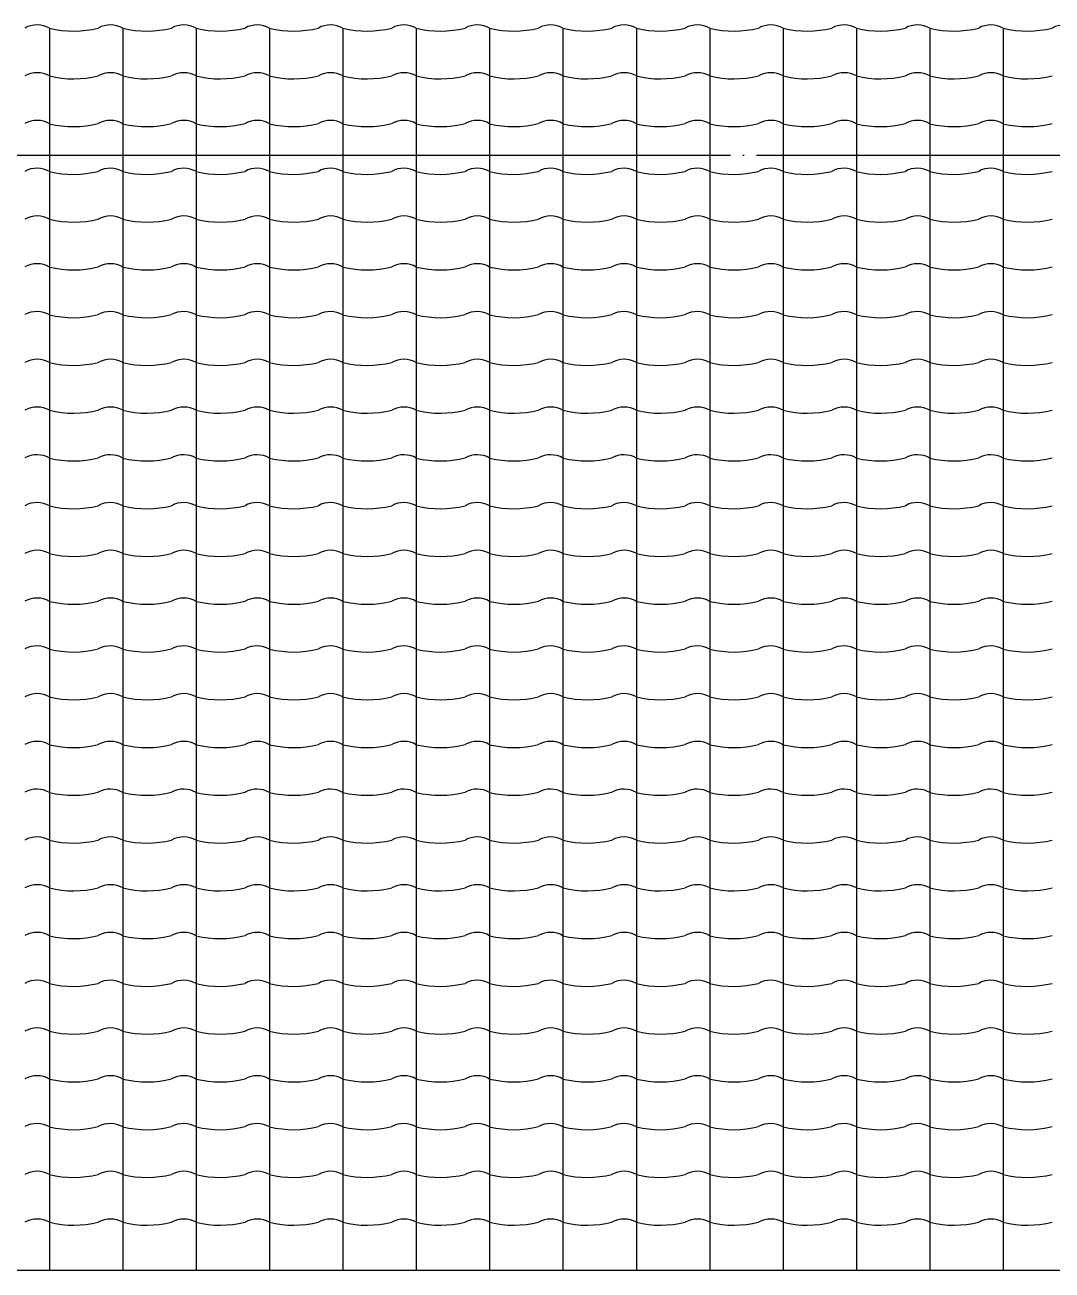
# Model space of a CAD drawing. Extents: x 383128 to 416768, y -129942 to -106182.
# Drawn here: x 402224 to 406171, y -118365 to -113578 of the extents above; entities that cross this region are included whole.
import ezdxf

# ---------------------------------------------------------------- set-up
doc = ezdxf.new("R2010")
doc.units = 0
doc.header["$LTSCALE"] = 50
doc.header["$MEASUREMENT"] = 0
doc.linetypes.add('CEN', pattern=[62, 60, -1, 0, -1])
for name, color, linetype in [('CEN', 1, 'CEN'), ('HAT', 5, 'CONTINUOUS'), ('WALLI', 4, 'CONTINUOUS'), ('WID', 4, 'CONTINUOUS')]:
    doc.layers.add(name, color=color, linetype=linetype)

msp = doc.modelspace()

# ---------------------------------------------------------------- linework, layer by layer
at = {"layer": 'CEN'}
msp.add_line((389534.96789, -114079.75505), (412564.96789, -114079.75505), dxfattribs=at)
at = {"layer": 'HAT'}
for centre, radius, start, end in [((402270.92551, -113857.53961), 95.46458, 60.08643868, 119.16121863), ((402552.82887, -113857.53961), 95.46458, 60.08643868, 119.16121863), ((402834.73223, -113857.53961), 95.46458, 60.08643868, 119.16121863), ((403116.63559, -113857.53961), 95.46458, 60.08643868, 119.16121863), ((403398.53896, -113857.53961), 95.46458, 60.08643868, 119.16121863), ((403680.44232, -113857.53961), 95.46458, 60.08643868, 119.16121863), ((403962.34568, -113857.53961), 95.46458, 60.08643868, 119.16121863), ((404244.24904, -113857.53961), 95.46458, 60.08643868, 119.16121863), ((404526.1524, -113857.53961), 95.46458, 60.08643868, 119.16121863), ((404808.05577, -113857.53961), 95.46458, 60.08643868, 119.16121863), ((405089.95913, -113857.53961), 95.46458, 60.08643868, 119.16121863), ((405371.86249, -113857.53961), 95.46458, 60.08643868, 119.16121863), ((405653.76585, -113857.53961), 95.46458, 60.08643868, 119.16121863), ((405935.66921, -113857.53961), 95.46458, 60.08643868, 119.16121863), ((402411.16248, -113391.61349), 394.21657, 256.41008733, 283.96702935), ((402693.06584, -113391.61349), 394.21657, 256.41008733, 283.96702935), ((402974.9692, -113391.61349), 394.21657, 256.41008733, 283.96702935), ((403256.87256, -113391.61349), 394.21657, 256.41008733, 283.96702935), ((403538.77592, -113391.61349), 394.21657, 256.41008733, 283.96702935), ((403820.67929, -113391.61349), 394.21657, 256.41008733, 283.96702935), ((404102.58265, -113391.61349), 394.21657, 256.41008733, 283.96702935), ((404384.48601, -113391.61349), 394.21657, 256.41008733, 283.96702935), ((404666.38937, -113391.61349), 394.21657, 256.41008733, 283.96702935), ((404948.29273, -113391.61349), 394.21657, 256.41008733, 283.96702935), ((405230.19609, -113391.61349), 394.21657, 256.41008733, 283.96702935), ((405512.09946, -113391.61349), 394.21657, 256.41008733, 283.96702935), ((405794.00282, -113391.61349), 394.21657, 256.41008733, 283.96702935), ((406075.90618, -113391.61349), 394.21657, 256.41008733, 283.96702935), ((402270.92551, -114041.1381), 95.46458, 60.08643868, 119.16121863), ((402411.16248, -113575.21198), 394.21657, 256.41008733, 283.96702935), ((402552.82887, -114041.1381), 95.46458, 60.08643868, 119.16121863), ((402693.06584, -113575.21198), 394.21657, 256.41008733, 283.96702935), ((402834.73223, -114041.1381), 95.46458, 60.08643868, 119.16121863), ((402974.9692, -113575.21198), 394.21657, 256.41008733, 283.96702935), ((403116.63559, -114041.1381), 95.46458, 60.08643868, 119.16121863), ((403256.87256, -113575.21198), 394.21657, 256.41008733, 283.96702935), ((403398.53896, -114041.1381), 95.46458, 60.08643868, 119.16121863), ((403538.77592, -113575.21198), 394.21657, 256.41008733, 283.96702935), ((403680.44232, -114041.1381), 95.46458, 60.08643868, 119.16121863), ((403820.67929, -113575.21198), 394.21657, 256.41008733, 283.96702935), ((403962.34568, -114041.1381), 95.46458, 60.08643868, 119.16121863), ((404102.58265, -113575.21198), 394.21657, 256.41008733, 283.96702935), ((404244.24904, -114041.1381), 95.46458, 60.08643868, 119.16121863), ((404384.48601, -113575.21198), 394.21657, 256.41008733, 283.96702935), ((404526.1524, -114041.1381), 95.46458, 60.08643868, 119.16121863), ((404666.38937, -113575.21198), 394.21657, 256.41008733, 283.96702935), ((404808.05577, -114041.1381), 95.46458, 60.08643868, 119.16121863), ((404948.29273, -113575.21198), 394.21657, 256.41008733, 283.96702935), ((405089.95913, -114041.1381), 95.46458, 60.08643868, 119.16121863), ((405230.19609, -113575.21198), 394.21657, 256.41008733, 283.96702935), ((405371.86249, -114041.1381), 95.46458, 60.08643868, 119.16121863), ((405512.09946, -113575.21198), 394.21657, 256.41008733, 283.96702935), ((405653.76585, -114041.1381), 95.46458, 60.08643868, 119.16121863), ((405794.00282, -113575.21198), 394.21657, 256.41008733, 283.96702935), ((405935.66921, -114041.1381), 95.46458, 60.08643868, 119.16121863), ((406075.90618, -113575.21198), 394.21657, 256.41008733, 283.96702935), ((402270.92551, -114224.73658), 95.46458, 60.08643868, 119.16121863), ((402411.16248, -113758.81046), 394.21657, 256.41008733, 283.96702935), ((402552.82887, -114224.73658), 95.46458, 60.08643868, 119.16121863), ((402693.06584, -113758.81046), 394.21657, 256.41008733, 283.96702935), ((402834.73223, -114224.73658), 95.46458, 60.08643868, 119.16121863), ((402974.9692, -113758.81046), 394.21657, 256.41008733, 283.96702935), ((403116.63559, -114224.73658), 95.46458, 60.08643868, 119.16121863), ((403256.87256, -113758.81046), 394.21657, 256.41008733, 283.96702935), ((403398.53896, -114224.73658), 95.46458, 60.08643868, 119.16121863), ((403538.77592, -113758.81046), 394.21657, 256.41008733, 283.96702935), ((403680.44232, -114224.73658), 95.46458, 60.08643868, 119.16121863), ((403820.67929, -113758.81046), 394.21657, 256.41008733, 283.96702935), ((403962.34568, -114224.73658), 95.46458, 60.08643868, 119.16121863), ((404102.58265, -113758.81046), 394.21657, 256.41008733, 283.96702935), ((404244.24904, -114224.73658), 95.46458, 60.08643868, 119.16121863), ((404384.48601, -113758.81046), 394.21657, 256.41008733, 283.96702935), ((404526.1524, -114224.73658), 95.46458, 60.08643868, 119.16121863), ((404666.38937, -113758.81046), 394.21657, 256.41008733, 283.96702935), ((404808.05577, -114224.73658), 95.46458, 60.08643868, 119.16121863), ((404948.29273, -113758.81046), 394.21657, 256.41008733, 283.96702935), ((405089.95913, -114224.73658), 95.46458, 60.08643868, 119.16121863), ((405230.19609, -113758.81046), 394.21657, 256.41008733, 283.96702935), ((405371.86249, -114224.73658), 95.46458, 60.08643868, 119.16121863), ((405512.09946, -113758.81046), 394.21657, 256.41008733, 283.96702935), ((405653.76585, -114224.73658), 95.46458, 60.08643868, 119.16121863), ((405794.00282, -113758.81046), 394.21657, 256.41008733, 283.96702935), ((405935.66921, -114224.73658), 95.46458, 60.08643868, 119.16121863), ((406075.90618, -113758.81046), 394.21657, 256.41008733, 283.96702935), ((402270.92551, -114408.33506), 95.46458, 60.08643868, 119.16121863), ((402411.16248, -113942.40895), 394.21657, 256.41008733, 283.96702935), ((402552.82887, -114408.33506), 95.46458, 60.08643868, 119.16121863), ((402693.06584, -113942.40895), 394.21657, 256.41008733, 283.96702935), ((402834.73223, -114408.33506), 95.46458, 60.08643868, 119.16121863), ((402974.9692, -113942.40895), 394.21657, 256.41008733, 283.96702935), ((403116.63559, -114408.33506), 95.46458, 60.08643868, 119.16121863), ((403256.87256, -113942.40895), 394.21657, 256.41008733, 283.96702935), ((403398.53896, -114408.33506), 95.46458, 60.08643868, 119.16121863), ((403538.77592, -113942.40895), 394.21657, 256.41008733, 283.96702935), ((403680.44232, -114408.33506), 95.46458, 60.08643868, 119.16121863), ((403820.67929, -113942.40895), 394.21657, 256.41008733, 283.96702935), ((403962.34568, -114408.33506), 95.46458, 60.08643868, 119.16121863), ((404102.58265, -113942.40895), 394.21657, 256.41008733, 283.96702935), ((404244.24904, -114408.33506), 95.46458, 60.08643868, 119.16121863), ((404384.48601, -113942.40895), 394.21657, 256.41008733, 283.96702935), ((404526.1524, -114408.33506), 95.46458, 60.08643868, 119.16121863), ((404666.38937, -113942.40895), 394.21657, 256.41008733, 283.96702935), ((404808.05577, -114408.33506), 95.46458, 60.08643868, 119.16121863), ((404948.29273, -113942.40895), 394.21657, 256.41008733, 283.96702935), ((405089.95913, -114408.33506), 95.46458, 60.08643868, 119.16121863), ((405230.19609, -113942.40895), 394.21657, 256.41008733, 283.96702935), ((405371.86249, -114408.33506), 95.46458, 60.08643868, 119.16121863), ((405512.09946, -113942.40895), 394.21657, 256.41008733, 283.96702935), ((405653.76585, -114408.33506), 95.46458, 60.08643868, 119.16121863), ((405794.00282, -113942.40895), 394.21657, 256.41008733, 283.96702935), ((405935.66921, -114408.33506), 95.46458, 60.08643868, 119.16121863), ((406075.90618, -113942.40895), 394.21657, 256.41008733, 283.96702935), ((402270.92551, -114591.93355), 95.46458, 60.08643868, 119.16121863), ((402411.16248, -114126.00743), 394.21657, 256.41008733, 283.96702935), ((402552.82887, -114591.93355), 95.46458, 60.08643868, 119.16121863), ((402693.06584, -114126.00743), 394.21657, 256.41008733, 283.96702935), ((402834.73223, -114591.93355), 95.46458, 60.08643868, 119.16121863), ((402974.9692, -114126.00743), 394.21657, 256.41008733, 283.96702935), ((403116.63559, -114591.93355), 95.46458, 60.08643868, 119.16121863), ((403256.87256, -114126.00743), 394.21657, 256.41008733, 283.96702935), ((403398.53896, -114591.93355), 95.46458, 60.08643868, 119.16121863), ((403538.77592, -114126.00743), 394.21657, 256.41008733, 283.96702935), ((403680.44232, -114591.93355), 95.46458, 60.08643868, 119.16121863), ((403820.67929, -114126.00743), 394.21657, 256.41008733, 283.96702935), ((403962.34568, -114591.93355), 95.46458, 60.08643868, 119.16121863), ((404102.58265, -114126.00743), 394.21657, 256.41008733, 283.96702935), ((404244.24904, -114591.93355), 95.46458, 60.08643868, 119.16121863), ((404384.48601, -114126.00743), 394.21657, 256.41008733, 283.96702935), ((404526.1524, -114591.93355), 95.46458, 60.08643868, 119.16121863), ((404666.38937, -114126.00743), 394.21657, 256.41008733, 283.96702935), ((404808.05577, -114591.93355), 95.46458, 60.08643868, 119.16121863), ((404948.29273, -114126.00743), 394.21657, 256.41008733, 283.96702935), ((405089.95913, -114591.93355), 95.46458, 60.08643868, 119.16121863), ((405230.19609, -114126.00743), 394.21657, 256.41008733, 283.96702935), ((405371.86249, -114591.93355), 95.46458, 60.08643868, 119.16121863), ((405512.09946, -114126.00743), 394.21657, 256.41008733, 283.96702935), ((405653.76585, -114591.93355), 95.46458, 60.08643868, 119.16121863), ((405794.00282, -114126.00743), 394.21657, 256.41008733, 283.96702935), ((405935.66921, -114591.93355), 95.46458, 60.08643868, 119.16121863), ((406075.90618, -114126.00743), 394.21657, 256.41008733, 283.96702935), ((402270.92551, -114775.53203), 95.46458, 60.08643868, 119.16121863), ((402411.16248, -114309.60592), 394.21657, 256.41008733, 283.96702935), ((402552.82887, -114775.53203), 95.46458, 60.08643868, 119.16121863), ((402693.06584, -114309.60592), 394.21657, 256.41008733, 283.96702935), ((402834.73223, -114775.53203), 95.46458, 60.08643868, 119.16121863), ((402974.9692, -114309.60592), 394.21657, 256.41008733, 283.96702935), ((403116.63559, -114775.53203), 95.46458, 60.08643868, 119.16121863), ((403256.87256, -114309.60592), 394.21657, 256.41008733, 283.96702935), ((403398.53896, -114775.53203), 95.46458, 60.08643868, 119.16121863), ((403538.77592, -114309.60592), 394.21657, 256.41008733, 283.96702935), ((403680.44232, -114775.53203), 95.46458, 60.08643868, 119.16121863), ((403820.67929, -114309.60592), 394.21657, 256.41008733, 283.96702935), ((403962.34568, -114775.53203), 95.46458, 60.08643868, 119.16121863), ((404102.58265, -114309.60592), 394.21657, 256.41008733, 283.96702935), ((404244.24904, -114775.53203), 95.46458, 60.08643868, 119.16121863), ((404384.48601, -114309.60592), 394.21657, 256.41008733, 283.96702935), ((404526.1524, -114775.53203), 95.46458, 60.08643868, 119.16121863), ((404666.38937, -114309.60592), 394.21657, 256.41008733, 283.96702935), ((404808.05577, -114775.53203), 95.46458, 60.08643868, 119.16121863), ((404948.29273, -114309.60592), 394.21657, 256.41008733, 283.96702935), ((405089.95913, -114775.53203), 95.46458, 60.08643868, 119.16121863), ((405230.19609, -114309.60592), 394.21657, 256.41008733, 283.96702935), ((405371.86249, -114775.53203), 95.46458, 60.08643868, 119.16121863), ((405512.09946, -114309.60592), 394.21657, 256.41008733, 283.96702935), ((405653.76585, -114775.53203), 95.46458, 60.08643868, 119.16121863), ((405794.00282, -114309.60592), 394.21657, 256.41008733, 283.96702935), ((405935.66921, -114775.53203), 95.46458, 60.08643868, 119.16121863), ((406075.90618, -114309.60592), 394.21657, 256.41008733, 283.96702935), ((402270.92551, -114959.13052), 95.46458, 60.08643868, 119.16121863), ((402552.82887, -114959.13052), 95.46458, 60.08643868, 119.16121863), ((402834.73223, -114959.13052), 95.46458, 60.08643868, 119.16121863), ((403116.63559, -114959.13052), 95.46458, 60.08643868, 119.16121863), ((403398.53896, -114959.13052), 95.46458, 60.08643868, 119.16121863), ((403680.44232, -114959.13052), 95.46458, 60.08643868, 119.16121863), ((403962.34568, -114959.13052), 95.46458, 60.08643868, 119.16121863), ((404244.24904, -114959.13052), 95.46458, 60.08643868, 119.16121863), ((404526.1524, -114959.13052), 95.46458, 60.08643868, 119.16121863), ((404808.05577, -114959.13052), 95.46458, 60.08643868, 119.16121863), ((405089.95913, -114959.13052), 95.46458, 60.08643868, 119.16121863), ((405371.86249, -114959.13052), 95.46458, 60.08643868, 119.16121863), ((405653.76585, -114959.13052), 95.46458, 60.08643868, 119.16121863), ((405935.66921, -114959.13052), 95.46458, 60.08643868, 119.16121863), ((402411.16248, -114493.2044), 394.21657, 256.41008733, 283.96702935), ((402693.06584, -114493.2044), 394.21657, 256.41008733, 283.96702935), ((402974.9692, -114493.2044), 394.21657, 256.41008733, 283.96702935), ((403256.87256, -114493.2044), 394.21657, 256.41008733, 283.96702935), ((403538.77592, -114493.2044), 394.21657, 256.41008733, 283.96702935), ((403820.67929, -114493.2044), 394.21657, 256.41008733, 283.96702935), ((404102.58265, -114493.2044), 394.21657, 256.41008733, 283.96702935), ((404384.48601, -114493.2044), 394.21657, 256.41008733, 283.96702935), ((404666.38937, -114493.2044), 394.21657, 256.41008733, 283.96702935), ((404948.29273, -114493.2044), 394.21657, 256.41008733, 283.96702935), ((405230.19609, -114493.2044), 394.21657, 256.41008733, 283.96702935), ((405512.09946, -114493.2044), 394.21657, 256.41008733, 283.96702935), ((405794.00282, -114493.2044), 394.21657, 256.41008733, 283.96702935), ((406075.90618, -114493.2044), 394.21657, 256.41008733, 283.96702935), ((402270.92551, -115142.729), 95.46458, 60.08643868, 119.16121863), ((402411.16248, -114676.80288), 394.21657, 256.41008733, 283.96702935), ((402552.82887, -115142.729), 95.46458, 60.08643868, 119.16121863), ((402693.06584, -114676.80288), 394.21657, 256.41008733, 283.96702935), ((402834.73223, -115142.729), 95.46458, 60.08643868, 119.16121863), ((402974.9692, -114676.80288), 394.21657, 256.41008733, 283.96702935), ((403116.63559, -115142.729), 95.46458, 60.08643868, 119.16121863), ((403256.87256, -114676.80288), 394.21657, 256.41008733, 283.96702935), ((403398.53896, -115142.729), 95.46458, 60.08643868, 119.16121863), ((403538.77592, -114676.80288), 394.21657, 256.41008733, 283.96702935), ((403680.44232, -115142.729), 95.46458, 60.08643868, 119.16121863), ((403820.67929, -114676.80288), 394.21657, 256.41008733, 283.96702935), ((403962.34568, -115142.729), 95.46458, 60.08643868, 119.16121863), ((404102.58265, -114676.80288), 394.21657, 256.41008733, 283.96702935), ((404244.24904, -115142.729), 95.46458, 60.08643868, 119.16121863), ((404384.48601, -114676.80288), 394.21657, 256.41008733, 283.96702935), ((404526.1524, -115142.729), 95.46458, 60.08643868, 119.16121863), ((404666.38937, -114676.80288), 394.21657, 256.41008733, 283.96702935), ((404808.05577, -115142.729), 95.46458, 60.08643868, 119.16121863), ((404948.29273, -114676.80288), 394.21657, 256.41008733, 283.96702935), ((405089.95913, -115142.729), 95.46458, 60.08643868, 119.16121863), ((405230.19609, -114676.80288), 394.21657, 256.41008733, 283.96702935), ((405371.86249, -115142.729), 95.46458, 60.08643868, 119.16121863), ((405512.09946, -114676.80288), 394.21657, 256.41008733, 283.96702935), ((405653.76585, -115142.729), 95.46458, 60.08643868, 119.16121863), ((405794.00282, -114676.80288), 394.21657, 256.41008733, 283.96702935), ((405935.66921, -115142.729), 95.46458, 60.08643868, 119.16121863), ((406075.90618, -114676.80288), 394.21657, 256.41008733, 283.96702935), ((402270.92551, -115326.32749), 95.46458, 60.08643868, 119.16121863), ((402411.16248, -114860.40137), 394.21657, 256.41008733, 283.96702935), ((402552.82887, -115326.32749), 95.46458, 60.08643868, 119.16121863), ((402693.06584, -114860.40137), 394.21657, 256.41008733, 283.96702935), ((402834.73223, -115326.32749), 95.46458, 60.08643868, 119.16121863), ((402974.9692, -114860.40137), 394.21657, 256.41008733, 283.96702935), ((403116.63559, -115326.32749), 95.46458, 60.08643868, 119.16121863), ((403256.87256, -114860.40137), 394.21657, 256.41008733, 283.96702935), ((403398.53896, -115326.32749), 95.46458, 60.08643868, 119.16121863), ((403538.77592, -114860.40137), 394.21657, 256.41008733, 283.96702935), ((403680.44232, -115326.32749), 95.46458, 60.08643868, 119.16121863), ((403820.67929, -114860.40137), 394.21657, 256.41008733, 283.96702935), ((403962.34568, -115326.32749), 95.46458, 60.08643868, 119.16121863), ((404102.58265, -114860.40137), 394.21657, 256.41008733, 283.96702935), ((404244.24904, -115326.32749), 95.46458, 60.08643868, 119.16121863), ((404384.48601, -114860.40137), 394.21657, 256.41008733, 283.96702935), ((404526.1524, -115326.32749), 95.46458, 60.08643868, 119.16121863), ((404666.38937, -114860.40137), 394.21657, 256.41008733, 283.96702935), ((404808.05577, -115326.32749), 95.46458, 60.08643868, 119.16121863), ((404948.29273, -114860.40137), 394.21657, 256.41008733, 283.96702935), ((405089.95913, -115326.32749), 95.46458, 60.08643868, 119.16121863), ((405230.19609, -114860.40137), 394.21657, 256.41008733, 283.96702935), ((405371.86249, -115326.32749), 95.46458, 60.08643868, 119.16121863), ((405512.09946, -114860.40137), 394.21657, 256.41008733, 283.96702935), ((405653.76585, -115326.32749), 95.46458, 60.08643868, 119.16121863), ((405794.00282, -114860.40137), 394.21657, 256.41008733, 283.96702935), ((405935.66921, -115326.32749), 95.46458, 60.08643868, 119.16121863), ((406075.90618, -114860.40137), 394.21657, 256.41008733, 283.96702935), ((402270.92551, -115509.92597), 95.46458, 60.08643868, 119.16121863), ((402411.16248, -115043.99985), 394.21657, 256.41008733, 283.96702935), ((402552.82887, -115509.92597), 95.46458, 60.08643868, 119.16121863), ((402693.06584, -115043.99985), 394.21657, 256.41008733, 283.96702935), ((402834.73223, -115509.92597), 95.46458, 60.08643868, 119.16121863), ((402974.9692, -115043.99985), 394.21657, 256.41008733, 283.96702935), ((403116.63559, -115509.92597), 95.46458, 60.08643868, 119.16121863), ((403256.87256, -115043.99985), 394.21657, 256.41008733, 283.96702935), ((403398.53896, -115509.92597), 95.46458, 60.08643868, 119.16121863), ((403538.77592, -115043.99985), 394.21657, 256.41008733, 283.96702935), ((403680.44232, -115509.92597), 95.46458, 60.08643868, 119.16121863), ((403820.67929, -115043.99985), 394.21657, 256.41008733, 283.96702935), ((403962.34568, -115509.92597), 95.46458, 60.08643868, 119.16121863), ((404102.58265, -115043.99985), 394.21657, 256.41008733, 283.96702935), ((404244.24904, -115509.92597), 95.46458, 60.08643868, 119.16121863), ((404384.48601, -115043.99985), 394.21657, 256.41008733, 283.96702935), ((404526.1524, -115509.92597), 95.46458, 60.08643868, 119.16121863), ((404666.38937, -115043.99985), 394.21657, 256.41008733, 283.96702935), ((404808.05577, -115509.92597), 95.46458, 60.08643868, 119.16121863), ((404948.29273, -115043.99985), 394.21657, 256.41008733, 283.96702935), ((405089.95913, -115509.92597), 95.46458, 60.08643868, 119.16121863), ((405230.19609, -115043.99985), 394.21657, 256.41008733, 283.96702935), ((405371.86249, -115509.92597), 95.46458, 60.08643868, 119.16121863), ((405512.09946, -115043.99985), 394.21657, 256.41008733, 283.96702935), ((405653.76585, -115509.92597), 95.46458, 60.08643868, 119.16121863), ((405794.00282, -115043.99985), 394.21657, 256.41008733, 283.96702935), ((405935.66921, -115509.92597), 95.46458, 60.08643868, 119.16121863), ((406075.90618, -115043.99985), 394.21657, 256.41008733, 283.96702935), ((402270.92551, -115693.52445), 95.46458, 60.08643868, 119.16121863), ((402411.16248, -115227.59834), 394.21657, 256.41008733, 283.96702935), ((402552.82887, -115693.52445), 95.46458, 60.08643868, 119.16121863), ((402693.06584, -115227.59834), 394.21657, 256.41008733, 283.96702935), ((402834.73223, -115693.52445), 95.46458, 60.08643868, 119.16121863), ((402974.9692, -115227.59834), 394.21657, 256.41008733, 283.96702935), ((403116.63559, -115693.52445), 95.46458, 60.08643868, 119.16121863), ((403256.87256, -115227.59834), 394.21657, 256.41008733, 283.96702935), ((403398.53896, -115693.52445), 95.46458, 60.08643868, 119.16121863), ((403538.77592, -115227.59834), 394.21657, 256.41008733, 283.96702935), ((403680.44232, -115693.52445), 95.46458, 60.08643868, 119.16121863), ((403820.67929, -115227.59834), 394.21657, 256.41008733, 283.96702935), ((403962.34568, -115693.52445), 95.46458, 60.08643868, 119.16121863), ((404102.58265, -115227.59834), 394.21657, 256.41008733, 283.96702935), ((404244.24904, -115693.52445), 95.46458, 60.08643868, 119.16121863), ((404384.48601, -115227.59834), 394.21657, 256.41008733, 283.96702935), ((404526.1524, -115693.52445), 95.46458, 60.08643868, 119.16121863), ((404666.38937, -115227.59834), 394.21657, 256.41008733, 283.96702935), ((404808.05577, -115693.52445), 95.46458, 60.08643868, 119.16121863), ((404948.29273, -115227.59834), 394.21657, 256.41008733, 283.96702935), ((405089.95913, -115693.52445), 95.46458, 60.08643868, 119.16121863), ((405230.19609, -115227.59834), 394.21657, 256.41008733, 283.96702935), ((405371.86249, -115693.52445), 95.46458, 60.08643868, 119.16121863), ((405512.09946, -115227.59834), 394.21657, 256.41008733, 283.96702935), ((405653.76585, -115693.52445), 95.46458, 60.08643868, 119.16121863), ((405794.00282, -115227.59834), 394.21657, 256.41008733, 283.96702935), ((405935.66921, -115693.52445), 95.46458, 60.08643868, 119.16121863), ((406075.90618, -115227.59834), 394.21657, 256.41008733, 283.96702935), ((402270.92551, -115877.12294), 95.46458, 60.08643868, 119.16121863), ((402411.16248, -115411.19682), 394.21657, 256.41008733, 283.96702935), ((402552.82887, -115877.12294), 95.46458, 60.08643868, 119.16121863), ((402693.06584, -115411.19682), 394.21657, 256.41008733, 283.96702935), ((402834.73223, -115877.12294), 95.46458, 60.08643868, 119.16121863), ((402974.9692, -115411.19682), 394.21657, 256.41008733, 283.96702935), ((403116.63559, -115877.12294), 95.46458, 60.08643868, 119.16121863), ((403256.87256, -115411.19682), 394.21657, 256.41008733, 283.96702935), ((403398.53896, -115877.12294), 95.46458, 60.08643868, 119.16121863), ((403538.77592, -115411.19682), 394.21657, 256.41008733, 283.96702935), ((403680.44232, -115877.12294), 95.46458, 60.08643868, 119.16121863), ((403820.67929, -115411.19682), 394.21657, 256.41008733, 283.96702935), ((403962.34568, -115877.12294), 95.46458, 60.08643868, 119.16121863), ((404102.58265, -115411.19682), 394.21657, 256.41008733, 283.96702935), ((404244.24904, -115877.12294), 95.46458, 60.08643868, 119.16121863), ((404384.48601, -115411.19682), 394.21657, 256.41008733, 283.96702935), ((404526.1524, -115877.12294), 95.46458, 60.08643868, 119.16121863), ((404666.38937, -115411.19682), 394.21657, 256.41008733, 283.96702935), ((404808.05577, -115877.12294), 95.46458, 60.08643868, 119.16121863), ((404948.29273, -115411.19682), 394.21657, 256.41008733, 283.96702935), ((405089.95913, -115877.12294), 95.46458, 60.08643868, 119.16121863), ((405230.19609, -115411.19682), 394.21657, 256.41008733, 283.96702935), ((405371.86249, -115877.12294), 95.46458, 60.08643868, 119.16121863), ((405512.09946, -115411.19682), 394.21657, 256.41008733, 283.96702935), ((405653.76585, -115877.12294), 95.46458, 60.08643868, 119.16121863), ((405794.00282, -115411.19682), 394.21657, 256.41008733, 283.96702935), ((405935.66921, -115877.12294), 95.46458, 60.08643868, 119.16121863), ((406075.90618, -115411.19682), 394.21657, 256.41008733, 283.96702935), ((402270.92551, -116060.72142), 95.46458, 60.08643868, 119.16121863), ((402552.82887, -116060.72142), 95.46458, 60.08643868, 119.16121863), ((402834.73223, -116060.72142), 95.46458, 60.08643868, 119.16121863), ((403116.63559, -116060.72142), 95.46458, 60.08643868, 119.16121863), ((403398.53896, -116060.72142), 95.46458, 60.08643868, 119.16121863), ((403680.44232, -116060.72142), 95.46458, 60.08643868, 119.16121863), ((403962.34568, -116060.72142), 95.46458, 60.08643868, 119.16121863), ((404244.24904, -116060.72142), 95.46458, 60.08643868, 119.16121863), ((404526.1524, -116060.72142), 95.46458, 60.08643868, 119.16121863), ((404808.05577, -116060.72142), 95.46458, 60.08643868, 119.16121863), ((405089.95913, -116060.72142), 95.46458, 60.08643868, 119.16121863), ((405371.86249, -116060.72142), 95.46458, 60.08643868, 119.16121863), ((405653.76585, -116060.72142), 95.46458, 60.08643868, 119.16121863), ((405935.66921, -116060.72142), 95.46458, 60.08643868, 119.16121863), ((402411.16248, -115594.79531), 394.21657, 256.41008733, 283.96702935), ((402693.06584, -115594.79531), 394.21657, 256.41008733, 283.96702935), ((402974.9692, -115594.79531), 394.21657, 256.41008733, 283.96702935), ((403256.87256, -115594.79531), 394.21657, 256.41008733, 283.96702935), ((403538.77592, -115594.79531), 394.21657, 256.41008733, 283.96702935), ((403820.67929, -115594.79531), 394.21657, 256.41008733, 283.96702935), ((404102.58265, -115594.79531), 394.21657, 256.41008733, 283.96702935), ((404384.48601, -115594.79531), 394.21657, 256.41008733, 283.96702935), ((404666.38937, -115594.79531), 394.21657, 256.41008733, 283.96702935), ((404948.29273, -115594.79531), 394.21657, 256.41008733, 283.96702935), ((405230.19609, -115594.79531), 394.21657, 256.41008733, 283.96702935), ((405512.09946, -115594.79531), 394.21657, 256.41008733, 283.96702935), ((405794.00282, -115594.79531), 394.21657, 256.41008733, 283.96702935), ((406075.90618, -115594.79531), 394.21657, 256.41008733, 283.96702935), ((402270.92551, -116244.31991), 95.46458, 60.08643868, 119.16121863), ((402411.16248, -115778.39379), 394.21657, 256.41008733, 283.96702935), ((402552.82887, -116244.31991), 95.46458, 60.08643868, 119.16121863), ((402693.06584, -115778.39379), 394.21657, 256.41008733, 283.96702935), ((402834.73223, -116244.31991), 95.46458, 60.08643868, 119.16121863), ((402974.9692, -115778.39379), 394.21657, 256.41008733, 283.96702935), ((403116.63559, -116244.31991), 95.46458, 60.08643868, 119.16121863), ((403256.87256, -115778.39379), 394.21657, 256.41008733, 283.96702935), ((403398.53896, -116244.31991), 95.46458, 60.08643868, 119.16121863), ((403538.77592, -115778.39379), 394.21657, 256.41008733, 283.96702935), ((403680.44232, -116244.31991), 95.46458, 60.08643868, 119.16121863), ((403820.67929, -115778.39379), 394.21657, 256.41008733, 283.96702935), ((403962.34568, -116244.31991), 95.46458, 60.08643868, 119.16121863), ((404102.58265, -115778.39379), 394.21657, 256.41008733, 283.96702935), ((404244.24904, -116244.31991), 95.46458, 60.08643868, 119.16121863), ((404384.48601, -115778.39379), 394.21657, 256.41008733, 283.96702935), ((404526.1524, -116244.31991), 95.46458, 60.08643868, 119.16121863), ((404666.38937, -115778.39379), 394.21657, 256.41008733, 283.96702935), ((404808.05577, -116244.31991), 95.46458, 60.08643868, 119.16121863), ((404948.29273, -115778.39379), 394.21657, 256.41008733, 283.96702935), ((405089.95913, -116244.31991), 95.46458, 60.08643868, 119.16121863), ((405230.19609, -115778.39379), 394.21657, 256.41008733, 283.96702935), ((405371.86249, -116244.31991), 95.46458, 60.08643868, 119.16121863), ((405512.09946, -115778.39379), 394.21657, 256.41008733, 283.96702935), ((405653.76585, -116244.31991), 95.46458, 60.08643868, 119.16121863), ((405794.00282, -115778.39379), 394.21657, 256.41008733, 283.96702935), ((405935.66921, -116244.31991), 95.46458, 60.08643868, 119.16121863), ((406075.90618, -115778.39379), 394.21657, 256.41008733, 283.96702935), ((402270.92551, -116427.91839), 95.46458, 60.08643868, 119.16121863), ((402411.16248, -115961.99227), 394.21657, 256.41008733, 283.96702935), ((402552.82887, -116427.91839), 95.46458, 60.08643868, 119.16121863), ((402693.06584, -115961.99227), 394.21657, 256.41008733, 283.96702935), ((402834.73223, -116427.91839), 95.46458, 60.08643868, 119.16121863), ((402974.9692, -115961.99227), 394.21657, 256.41008733, 283.96702935), ((403116.63559, -116427.91839), 95.46458, 60.08643868, 119.16121863), ((403256.87256, -115961.99227), 394.21657, 256.41008733, 283.96702935), ((403398.53896, -116427.91839), 95.46458, 60.08643868, 119.16121863), ((403538.77592, -115961.99227), 394.21657, 256.41008733, 283.96702935), ((403680.44232, -116427.91839), 95.46458, 60.08643868, 119.16121863), ((403820.67929, -115961.99227), 394.21657, 256.41008733, 283.96702935), ((403962.34568, -116427.91839), 95.46458, 60.08643868, 119.16121863), ((404102.58265, -115961.99227), 394.21657, 256.41008733, 283.96702935), ((404244.24904, -116427.91839), 95.46458, 60.08643868, 119.16121863), ((404384.48601, -115961.99227), 394.21657, 256.41008733, 283.96702935), ((404526.1524, -116427.91839), 95.46458, 60.08643868, 119.16121863), ((404666.38937, -115961.99227), 394.21657, 256.41008733, 283.96702935), ((404808.05577, -116427.91839), 95.46458, 60.08643868, 119.16121863), ((404948.29273, -115961.99227), 394.21657, 256.41008733, 283.96702935), ((405089.95913, -116427.91839), 95.46458, 60.08643868, 119.16121863), ((405230.19609, -115961.99227), 394.21657, 256.41008733, 283.96702935), ((405371.86249, -116427.91839), 95.46458, 60.08643868, 119.16121863), ((405512.09946, -115961.99227), 394.21657, 256.41008733, 283.96702935), ((405653.76585, -116427.91839), 95.46458, 60.08643868, 119.16121863), ((405794.00282, -115961.99227), 394.21657, 256.41008733, 283.96702935), ((405935.66921, -116427.91839), 95.46458, 60.08643868, 119.16121863), ((406075.90618, -115961.99227), 394.21657, 256.41008733, 283.96702935), ((402270.92551, -116611.51687), 95.46458, 60.08643868, 119.16121863), ((402411.16248, -116145.59076), 394.21657, 256.41008733, 283.96702935), ((402552.82887, -116611.51687), 95.46458, 60.08643868, 119.16121863), ((402693.06584, -116145.59076), 394.21657, 256.41008733, 283.96702935), ((402834.73223, -116611.51687), 95.46458, 60.08643868, 119.16121863), ((402974.9692, -116145.59076), 394.21657, 256.41008733, 283.96702935), ((403116.63559, -116611.51687), 95.46458, 60.08643868, 119.16121863), ((403256.87256, -116145.59076), 394.21657, 256.41008733, 283.96702935), ((403398.53896, -116611.51687), 95.46458, 60.08643868, 119.16121863), ((403538.77592, -116145.59076), 394.21657, 256.41008733, 283.96702935), ((403680.44232, -116611.51687), 95.46458, 60.08643868, 119.16121863), ((403820.67929, -116145.59076), 394.21657, 256.41008733, 283.96702935), ((403962.34568, -116611.51687), 95.46458, 60.08643868, 119.16121863), ((404102.58265, -116145.59076), 394.21657, 256.41008733, 283.96702935), ((404244.24904, -116611.51687), 95.46458, 60.08643868, 119.16121863), ((404384.48601, -116145.59076), 394.21657, 256.41008733, 283.96702935), ((404526.1524, -116611.51687), 95.46458, 60.08643868, 119.16121863), ((404666.38937, -116145.59076), 394.21657, 256.41008733, 283.96702935), ((404808.05577, -116611.51687), 95.46458, 60.08643868, 119.16121863), ((404948.29273, -116145.59076), 394.21657, 256.41008733, 283.96702935), ((405089.95913, -116611.51687), 95.46458, 60.08643868, 119.16121863), ((405230.19609, -116145.59076), 394.21657, 256.41008733, 283.96702935), ((405371.86249, -116611.51687), 95.46458, 60.08643868, 119.16121863), ((405512.09946, -116145.59076), 394.21657, 256.41008733, 283.96702935), ((405653.76585, -116611.51687), 95.46458, 60.08643868, 119.16121863), ((405794.00282, -116145.59076), 394.21657, 256.41008733, 283.96702935), ((405935.66921, -116611.51687), 95.46458, 60.08643868, 119.16121863), ((406075.90618, -116145.59076), 394.21657, 256.41008733, 283.96702935), ((402270.92551, -116795.11536), 95.46458, 60.08643868, 119.16121863), ((402411.16248, -116329.18924), 394.21657, 256.41008733, 283.96702935), ((402552.82887, -116795.11536), 95.46458, 60.08643868, 119.16121863), ((402693.06584, -116329.18924), 394.21657, 256.41008733, 283.96702935), ((402834.73223, -116795.11536), 95.46458, 60.08643868, 119.16121863), ((402974.9692, -116329.18924), 394.21657, 256.41008733, 283.96702935), ((403116.63559, -116795.11536), 95.46458, 60.08643868, 119.16121863), ((403256.87256, -116329.18924), 394.21657, 256.41008733, 283.96702935), ((403398.53896, -116795.11536), 95.46458, 60.08643868, 119.16121863), ((403538.77592, -116329.18924), 394.21657, 256.41008733, 283.96702935), ((403680.44232, -116795.11536), 95.46458, 60.08643868, 119.16121863), ((403820.67929, -116329.18924), 394.21657, 256.41008733, 283.96702935), ((403962.34568, -116795.11536), 95.46458, 60.08643868, 119.16121863), ((404102.58265, -116329.18924), 394.21657, 256.41008733, 283.96702935), ((404244.24904, -116795.11536), 95.46458, 60.08643868, 119.16121863), ((404384.48601, -116329.18924), 394.21657, 256.41008733, 283.96702935), ((404526.1524, -116795.11536), 95.46458, 60.08643868, 119.16121863), ((404666.38937, -116329.18924), 394.21657, 256.41008733, 283.96702935), ((404808.05577, -116795.11536), 95.46458, 60.08643868, 119.16121863), ((404948.29273, -116329.18924), 394.21657, 256.41008733, 283.96702935), ((405089.95913, -116795.11536), 95.46458, 60.08643868, 119.16121863), ((405230.19609, -116329.18924), 394.21657, 256.41008733, 283.96702935), ((405371.86249, -116795.11536), 95.46458, 60.08643868, 119.16121863), ((405512.09946, -116329.18924), 394.21657, 256.41008733, 283.96702935), ((405653.76585, -116795.11536), 95.46458, 60.08643868, 119.16121863), ((405794.00282, -116329.18924), 394.21657, 256.41008733, 283.96702935), ((405935.66921, -116795.11536), 95.46458, 60.08643868, 119.16121863), ((406075.90618, -116329.18924), 394.21657, 256.41008733, 283.96702935), ((402270.92551, -116978.71384), 95.46458, 60.08643868, 119.16121863), ((402411.16248, -116512.78773), 394.21657, 256.41008733, 283.96702935), ((402552.82887, -116978.71384), 95.46458, 60.08643868, 119.16121863), ((402693.06584, -116512.78773), 394.21657, 256.41008733, 283.96702935), ((402834.73223, -116978.71384), 95.46458, 60.08643868, 119.16121863), ((402974.9692, -116512.78773), 394.21657, 256.41008733, 283.96702935), ((403116.63559, -116978.71384), 95.46458, 60.08643868, 119.16121863), ((403256.87256, -116512.78773), 394.21657, 256.41008733, 283.96702935), ((403398.53896, -116978.71384), 95.46458, 60.08643868, 119.16121863), ((403538.77592, -116512.78773), 394.21657, 256.41008733, 283.96702935), ((403680.44232, -116978.71384), 95.46458, 60.08643868, 119.16121863), ((403820.67929, -116512.78773), 394.21657, 256.41008733, 283.96702935), ((403962.34568, -116978.71384), 95.46458, 60.08643868, 119.16121863), ((404102.58265, -116512.78773), 394.21657, 256.41008733, 283.96702935), ((404244.24904, -116978.71384), 95.46458, 60.08643868, 119.16121863), ((404384.48601, -116512.78773), 394.21657, 256.41008733, 283.96702935), ((404526.1524, -116978.71384), 95.46458, 60.08643868, 119.16121863), ((404666.38937, -116512.78773), 394.21657, 256.41008733, 283.96702935), ((404808.05577, -116978.71384), 95.46458, 60.08643868, 119.16121863), ((404948.29273, -116512.78773), 394.21657, 256.41008733, 283.96702935), ((405089.95913, -116978.71384), 95.46458, 60.08643868, 119.16121863), ((405230.19609, -116512.78773), 394.21657, 256.41008733, 283.96702935), ((405371.86249, -116978.71384), 95.46458, 60.08643868, 119.16121863), ((405512.09946, -116512.78773), 394.21657, 256.41008733, 283.96702935), ((405653.76585, -116978.71384), 95.46458, 60.08643868, 119.16121863), ((405794.00282, -116512.78773), 394.21657, 256.41008733, 283.96702935), ((405935.66921, -116978.71384), 95.46458, 60.08643868, 119.16121863), ((406075.90618, -116512.78773), 394.21657, 256.41008733, 283.96702935), ((402270.92551, -117162.31233), 95.46458, 60.08643868, 119.16121863), ((402552.82887, -117162.31233), 95.46458, 60.08643868, 119.16121863), ((402834.73223, -117162.31233), 95.46458, 60.08643868, 119.16121863), ((403116.63559, -117162.31233), 95.46458, 60.08643868, 119.16121863), ((403398.53896, -117162.31233), 95.46458, 60.08643868, 119.16121863), ((403680.44232, -117162.31233), 95.46458, 60.08643868, 119.16121863), ((403962.34568, -117162.31233), 95.46458, 60.08643868, 119.16121863), ((404244.24904, -117162.31233), 95.46458, 60.08643868, 119.16121863), ((404526.1524, -117162.31233), 95.46458, 60.08643868, 119.16121863), ((404808.05577, -117162.31233), 95.46458, 60.08643868, 119.16121863), ((405089.95913, -117162.31233), 95.46458, 60.08643868, 119.16121863), ((405371.86249, -117162.31233), 95.46458, 60.08643868, 119.16121863), ((405653.76585, -117162.31233), 95.46458, 60.08643868, 119.16121863), ((405935.66921, -117162.31233), 95.46458, 60.08643868, 119.16121863), ((402411.16248, -116696.38621), 394.21657, 256.41008733, 283.96702935), ((402693.06584, -116696.38621), 394.21657, 256.41008733, 283.96702935), ((402974.9692, -116696.38621), 394.21657, 256.41008733, 283.96702935), ((403256.87256, -116696.38621), 394.21657, 256.41008733, 283.96702935), ((403538.77592, -116696.38621), 394.21657, 256.41008733, 283.96702935), ((403820.67929, -116696.38621), 394.21657, 256.41008733, 283.96702935), ((404102.58265, -116696.38621), 394.21657, 256.41008733, 283.96702935), ((404384.48601, -116696.38621), 394.21657, 256.41008733, 283.96702935), ((404666.38937, -116696.38621), 394.21657, 256.41008733, 283.96702935), ((404948.29273, -116696.38621), 394.21657, 256.41008733, 283.96702935), ((405230.19609, -116696.38621), 394.21657, 256.41008733, 283.96702935), ((405512.09946, -116696.38621), 394.21657, 256.41008733, 283.96702935), ((405794.00282, -116696.38621), 394.21657, 256.41008733, 283.96702935), ((406075.90618, -116696.38621), 394.21657, 256.41008733, 283.96702935), ((402270.92551, -117345.91081), 95.46458, 60.08643868, 119.16121863), ((402411.16248, -116879.98469), 394.21657, 256.41008733, 283.96702935), ((402552.82887, -117345.91081), 95.46458, 60.08643868, 119.16121863), ((402693.06584, -116879.98469), 394.21657, 256.41008733, 283.96702935), ((402834.73223, -117345.91081), 95.46458, 60.08643868, 119.16121863), ((402974.9692, -116879.98469), 394.21657, 256.41008733, 283.96702935), ((403116.63559, -117345.91081), 95.46458, 60.08643868, 119.16121863), ((403256.87256, -116879.98469), 394.21657, 256.41008733, 283.96702935), ((403398.53896, -117345.91081), 95.46458, 60.08643868, 119.16121863), ((403538.77592, -116879.98469), 394.21657, 256.41008733, 283.96702935), ((403680.44232, -117345.91081), 95.46458, 60.08643868, 119.16121863), ((403820.67929, -116879.98469), 394.21657, 256.41008733, 283.96702935), ((403962.34568, -117345.91081), 95.46458, 60.08643868, 119.16121863), ((404102.58265, -116879.98469), 394.21657, 256.41008733, 283.96702935), ((404244.24904, -117345.91081), 95.46458, 60.08643868, 119.16121863), ((404384.48601, -116879.98469), 394.21657, 256.41008733, 283.96702935), ((404526.1524, -117345.91081), 95.46458, 60.08643868, 119.16121863), ((404666.38937, -116879.98469), 394.21657, 256.41008733, 283.96702935), ((404808.05577, -117345.91081), 95.46458, 60.08643868, 119.16121863), ((404948.29273, -116879.98469), 394.21657, 256.41008733, 283.96702935), ((405089.95913, -117345.91081), 95.46458, 60.08643868, 119.16121863), ((405230.19609, -116879.98469), 394.21657, 256.41008733, 283.96702935), ((405371.86249, -117345.91081), 95.46458, 60.08643868, 119.16121863), ((405512.09946, -116879.98469), 394.21657, 256.41008733, 283.96702935), ((405653.76585, -117345.91081), 95.46458, 60.08643868, 119.16121863), ((405794.00282, -116879.98469), 394.21657, 256.41008733, 283.96702935), ((405935.66921, -117345.91081), 95.46458, 60.08643868, 119.16121863), ((406075.90618, -116879.98469), 394.21657, 256.41008733, 283.96702935), ((402270.92551, -117529.5093), 95.46458, 60.08643868, 119.16121863), ((402411.16248, -117063.58318), 394.21657, 256.41008733, 283.96702935), ((402552.82887, -117529.5093), 95.46458, 60.08643868, 119.16121863), ((402693.06584, -117063.58318), 394.21657, 256.41008733, 283.96702935), ((402834.73223, -117529.5093), 95.46458, 60.08643868, 119.16121863), ((402974.9692, -117063.58318), 394.21657, 256.41008733, 283.96702935), ((403116.63559, -117529.5093), 95.46458, 60.08643868, 119.16121863), ((403256.87256, -117063.58318), 394.21657, 256.41008733, 283.96702935), ((403398.53896, -117529.5093), 95.46458, 60.08643868, 119.16121863), ((403538.77592, -117063.58318), 394.21657, 256.41008733, 283.96702935), ((403680.44232, -117529.5093), 95.46458, 60.08643868, 119.16121863), ((403820.67929, -117063.58318), 394.21657, 256.41008733, 283.96702935), ((403962.34568, -117529.5093), 95.46458, 60.08643868, 119.16121863), ((404102.58265, -117063.58318), 394.21657, 256.41008733, 283.96702935), ((404244.24904, -117529.5093), 95.46458, 60.08643868, 119.16121863), ((404384.48601, -117063.58318), 394.21657, 256.41008733, 283.96702935), ((404526.1524, -117529.5093), 95.46458, 60.08643868, 119.16121863), ((404666.38937, -117063.58318), 394.21657, 256.41008733, 283.96702935), ((404808.05577, -117529.5093), 95.46458, 60.08643868, 119.16121863), ((404948.29273, -117063.58318), 394.21657, 256.41008733, 283.96702935), ((405089.95913, -117529.5093), 95.46458, 60.08643868, 119.16121863), ((405230.19609, -117063.58318), 394.21657, 256.41008733, 283.96702935), ((405371.86249, -117529.5093), 95.46458, 60.08643868, 119.16121863), ((405512.09946, -117063.58318), 394.21657, 256.41008733, 283.96702935), ((405653.76585, -117529.5093), 95.46458, 60.08643868, 119.16121863), ((405794.00282, -117063.58318), 394.21657, 256.41008733, 283.96702935), ((405935.66921, -117529.5093), 95.46458, 60.08643868, 119.16121863), ((406075.90618, -117063.58318), 394.21657, 256.41008733, 283.96702935), ((402270.92551, -117713.10778), 95.46458, 60.08643868, 119.16121863), ((402411.16248, -117247.18166), 394.21657, 256.41008733, 283.96702935), ((402552.82887, -117713.10778), 95.46458, 60.08643868, 119.16121863), ((402693.06584, -117247.18166), 394.21657, 256.41008733, 283.96702935), ((402834.73223, -117713.10778), 95.46458, 60.08643868, 119.16121863), ((402974.9692, -117247.18166), 394.21657, 256.41008733, 283.96702935), ((403116.63559, -117713.10778), 95.46458, 60.08643868, 119.16121863), ((403256.87256, -117247.18166), 394.21657, 256.41008733, 283.96702935), ((403398.53896, -117713.10778), 95.46458, 60.08643868, 119.16121863), ((403538.77592, -117247.18166), 394.21657, 256.41008733, 283.96702935), ((403680.44232, -117713.10778), 95.46458, 60.08643868, 119.16121863), ((403820.67929, -117247.18166), 394.21657, 256.41008733, 283.96702935), ((403962.34568, -117713.10778), 95.46458, 60.08643868, 119.16121863), ((404102.58265, -117247.18166), 394.21657, 256.41008733, 283.96702935), ((404244.24904, -117713.10778), 95.46458, 60.08643868, 119.16121863), ((404384.48601, -117247.18166), 394.21657, 256.41008733, 283.96702935), ((404526.1524, -117713.10778), 95.46458, 60.08643868, 119.16121863), ((404666.38937, -117247.18166), 394.21657, 256.41008733, 283.96702935), ((404808.05577, -117713.10778), 95.46458, 60.08643868, 119.16121863), ((404948.29273, -117247.18166), 394.21657, 256.41008733, 283.96702935), ((405089.95913, -117713.10778), 95.46458, 60.08643868, 119.16121863), ((405230.19609, -117247.18166), 394.21657, 256.41008733, 283.96702935), ((405371.86249, -117713.10778), 95.46458, 60.08643868, 119.16121863), ((405512.09946, -117247.18166), 394.21657, 256.41008733, 283.96702935), ((405653.76585, -117713.10778), 95.46458, 60.08643868, 119.16121863), ((405794.00282, -117247.18166), 394.21657, 256.41008733, 283.96702935), ((405935.66921, -117713.10778), 95.46458, 60.08643868, 119.16121863), ((406075.90618, -117247.18166), 394.21657, 256.41008733, 283.96702935), ((402270.92551, -117896.70626), 95.46458, 60.08643868, 119.16121863), ((402411.16248, -117430.78015), 394.21657, 256.41008733, 283.96702935), ((402552.82887, -117896.70626), 95.46458, 60.08643868, 119.16121863), ((402693.06584, -117430.78015), 394.21657, 256.41008733, 283.96702935), ((402834.73223, -117896.70626), 95.46458, 60.08643868, 119.16121863), ((402974.9692, -117430.78015), 394.21657, 256.41008733, 283.96702935), ((403116.63559, -117896.70626), 95.46458, 60.08643868, 119.16121863), ((403256.87256, -117430.78015), 394.21657, 256.41008733, 283.96702935), ((403398.53896, -117896.70626), 95.46458, 60.08643868, 119.16121863), ((403538.77592, -117430.78015), 394.21657, 256.41008733, 283.96702935), ((403680.44232, -117896.70626), 95.46458, 60.08643868, 119.16121863), ((403820.67929, -117430.78015), 394.21657, 256.41008733, 283.96702935), ((403962.34568, -117896.70626), 95.46458, 60.08643868, 119.16121863), ((404102.58265, -117430.78015), 394.21657, 256.41008733, 283.96702935), ((404244.24904, -117896.70626), 95.46458, 60.08643868, 119.16121863), ((404384.48601, -117430.78015), 394.21657, 256.41008733, 283.96702935), ((404526.1524, -117896.70626), 95.46458, 60.08643868, 119.16121863), ((404666.38937, -117430.78015), 394.21657, 256.41008733, 283.96702935), ((404808.05577, -117896.70626), 95.46458, 60.08643868, 119.16121863), ((404948.29273, -117430.78015), 394.21657, 256.41008733, 283.96702935), ((405089.95913, -117896.70626), 95.46458, 60.08643868, 119.16121863), ((405230.19609, -117430.78015), 394.21657, 256.41008733, 283.96702935), ((405371.86249, -117896.70626), 95.46458, 60.08643868, 119.16121863), ((405512.09946, -117430.78015), 394.21657, 256.41008733, 283.96702935), ((405653.76585, -117896.70626), 95.46458, 60.08643868, 119.16121863), ((405794.00282, -117430.78015), 394.21657, 256.41008733, 283.96702935), ((405935.66921, -117896.70626), 95.46458, 60.08643868, 119.16121863), ((406075.90618, -117430.78015), 394.21657, 256.41008733, 283.96702935), ((402270.92551, -118080.30475), 95.46458, 60.08643868, 119.16121863), ((402411.16248, -117614.37863), 394.21657, 256.41008733, 283.96702935), ((402552.82887, -118080.30475), 95.46458, 60.08643868, 119.16121863), ((402693.06584, -117614.37863), 394.21657, 256.41008733, 283.96702935), ((402834.73223, -118080.30475), 95.46458, 60.08643868, 119.16121863), ((402974.9692, -117614.37863), 394.21657, 256.41008733, 283.96702935), ((403116.63559, -118080.30475), 95.46458, 60.08643868, 119.16121863), ((403256.87256, -117614.37863), 394.21657, 256.41008733, 283.96702935), ((403398.53896, -118080.30475), 95.46458, 60.08643868, 119.16121863), ((403538.77592, -117614.37863), 394.21657, 256.41008733, 283.96702935), ((403680.44232, -118080.30475), 95.46458, 60.08643868, 119.16121863), ((403820.67929, -117614.37863), 394.21657, 256.41008733, 283.96702935), ((403962.34568, -118080.30475), 95.46458, 60.08643868, 119.16121863), ((404102.58265, -117614.37863), 394.21657, 256.41008733, 283.96702935), ((404244.24904, -118080.30475), 95.46458, 60.08643868, 119.16121863), ((404384.48601, -117614.37863), 394.21657, 256.41008733, 283.96702935), ((404526.1524, -118080.30475), 95.46458, 60.08643868, 119.16121863), ((404666.38937, -117614.37863), 394.21657, 256.41008733, 283.96702935), ((404808.05577, -118080.30475), 95.46458, 60.08643868, 119.16121863), ((404948.29273, -117614.37863), 394.21657, 256.41008733, 283.96702935), ((405089.95913, -118080.30475), 95.46458, 60.08643868, 119.16121863), ((405230.19609, -117614.37863), 394.21657, 256.41008733, 283.96702935), ((405371.86249, -118080.30475), 95.46458, 60.08643868, 119.16121863), ((405512.09946, -117614.37863), 394.21657, 256.41008733, 283.96702935), ((405653.76585, -118080.30475), 95.46458, 60.08643868, 119.16121863), ((405794.00282, -117614.37863), 394.21657, 256.41008733, 283.96702935), ((405935.66921, -118080.30475), 95.46458, 60.08643868, 119.16121863), ((406075.90618, -117614.37863), 394.21657, 256.41008733, 283.96702935), ((402270.92551, -118263.90323), 95.46458, 60.08643868, 119.16121863), ((402552.82887, -118263.90323), 95.46458, 60.08643868, 119.16121863), ((402834.73223, -118263.90323), 95.46458, 60.08643868, 119.16121863), ((403116.63559, -118263.90323), 95.46458, 60.08643868, 119.16121863), ((403398.53896, -118263.90323), 95.46458, 60.08643868, 119.16121863), ((403680.44232, -118263.90323), 95.46458, 60.08643868, 119.16121863), ((403962.34568, -118263.90323), 95.46458, 60.08643868, 119.16121863), ((404244.24904, -118263.90323), 95.46458, 60.08643868, 119.16121863), ((404526.1524, -118263.90323), 95.46458, 60.08643868, 119.16121863), ((404808.05577, -118263.90323), 95.46458, 60.08643868, 119.16121863), ((405089.95913, -118263.90323), 95.46458, 60.08643868, 119.16121863), ((405371.86249, -118263.90323), 95.46458, 60.08643868, 119.16121863), ((405653.76585, -118263.90323), 95.46458, 60.08643868, 119.16121863), ((405935.66921, -118263.90323), 95.46458, 60.08643868, 119.16121863), ((402411.16248, -117797.97712), 394.21657, 256.41008733, 283.96702935), ((402693.06584, -117797.97712), 394.21657, 256.41008733, 283.96702935), ((402974.9692, -117797.97712), 394.21657, 256.41008733, 283.96702935), ((403256.87256, -117797.97712), 394.21657, 256.41008733, 283.96702935), ((403538.77592, -117797.97712), 394.21657, 256.41008733, 283.96702935), ((403820.67929, -117797.97712), 394.21657, 256.41008733, 283.96702935), ((404102.58265, -117797.97712), 394.21657, 256.41008733, 283.96702935), ((404384.48601, -117797.97712), 394.21657, 256.41008733, 283.96702935), ((404666.38937, -117797.97712), 394.21657, 256.41008733, 283.96702935), ((404948.29273, -117797.97712), 394.21657, 256.41008733, 283.96702935), ((405230.19609, -117797.97712), 394.21657, 256.41008733, 283.96702935), ((405512.09946, -117797.97712), 394.21657, 256.41008733, 283.96702935), ((405794.00282, -117797.97712), 394.21657, 256.41008733, 283.96702935), ((406075.90618, -117797.97712), 394.21657, 256.41008733, 283.96702935)]:
    msp.add_arc(centre, radius, start, end, dxfattribs=at)
at = {"layer": 'WALLI'}
msp.add_line((395525.13834, -118364.75505), (406574.79744, -118364.75505), dxfattribs=at)
at = {"layer": 'WID'}
for p, q in [((402318.53302, -113591.19446), (402318.53302, -118364.75505)), ((402600.43638, -113591.19446), (402600.43638, -118364.75505)), ((402882.33974, -113591.19446), (402882.33974, -118364.75505)), ((403164.2431, -113591.19446), (403164.2431, -118364.75505)), ((403446.14647, -113591.19446), (403446.14647, -118364.75505)), ((403728.04983, -113591.19446), (403728.04983, -118364.75505)), ((404009.95319, -113591.19446), (404009.95319, -118364.75505)), ((404291.85655, -113591.19446), (404291.85655, -118364.75505)), ((404573.75991, -113591.19446), (404573.75991, -118364.75505)), ((404855.66327, -113591.19446), (404855.66327, -118364.75505)), ((405137.56664, -113591.19446), (405137.56664, -118364.75505)), ((405419.47, -113591.19446), (405419.47, -118364.75505)), ((405701.37336, -113591.19446), (405701.37336, -118364.75505)), ((405983.27672, -113591.19446), (405983.27672, -118364.75505))]:
    msp.add_line(p, q, dxfattribs=at)
for centre, radius, start, end in [((402270.92551, -113673.94113), 95.46458, 60.08643868, 119.16121863), ((402411.16248, -113208.01501), 394.21657, 256.41008733, 283.96702935), ((402552.82887, -113673.94113), 95.46458, 60.08643868, 119.16121863), ((402693.06584, -113208.01501), 394.21657, 256.41008733, 283.96702935), ((402834.73223, -113673.94113), 95.46458, 60.08643868, 119.16121863), ((402974.9692, -113208.01501), 394.21657, 256.41008733, 283.96702935), ((403116.63559, -113673.94113), 95.46458, 60.08643868, 119.16121863), ((403256.87256, -113208.01501), 394.21657, 256.41008733, 283.96702935), ((403398.53896, -113673.94113), 95.46458, 60.08643868, 119.16121863), ((403538.77592, -113208.01501), 394.21657, 256.41008733, 283.96702935), ((403680.44232, -113673.94113), 95.46458, 60.08643868, 119.16121863), ((403820.67929, -113208.01501), 394.21657, 256.41008733, 283.96702935), ((403962.34568, -113673.94113), 95.46458, 60.08643868, 119.16121863), ((404102.58265, -113208.01501), 394.21657, 256.41008733, 283.96702935), ((404244.24904, -113673.94113), 95.46458, 60.08643868, 119.16121863), ((404384.48601, -113208.01501), 394.21657, 256.41008733, 283.96702935), ((404526.1524, -113673.94113), 95.46458, 60.08643868, 119.16121863), ((404666.38937, -113208.01501), 394.21657, 256.41008733, 283.96702935), ((404808.05577, -113673.94113), 95.46458, 60.08643868, 119.16121863), ((404948.29273, -113208.01501), 394.21657, 256.41008733, 283.96702935), ((405089.95913, -113673.94113), 95.46458, 60.08643868, 119.16121863), ((405230.19609, -113208.01501), 394.21657, 256.41008733, 283.96702935), ((405371.86249, -113673.94113), 95.46458, 60.08643868, 119.16121863), ((405512.09946, -113208.01501), 394.21657, 256.41008733, 283.96702935), ((405653.76585, -113673.94113), 95.46458, 60.08643868, 119.16121863), ((405794.00282, -113208.01501), 394.21657, 256.41008733, 283.96702935), ((405935.66921, -113673.94113), 95.46458, 60.08643868, 119.16121863), ((406075.90618, -113208.01501), 394.21657, 256.41008733, 283.96702935), ((406217.57257, -113673.94113), 95.46458, 60.08643868, 119.16121863)]:
    msp.add_arc(centre, radius, start, end, dxfattribs=at)

doc.saveas('drawing.dxf')
